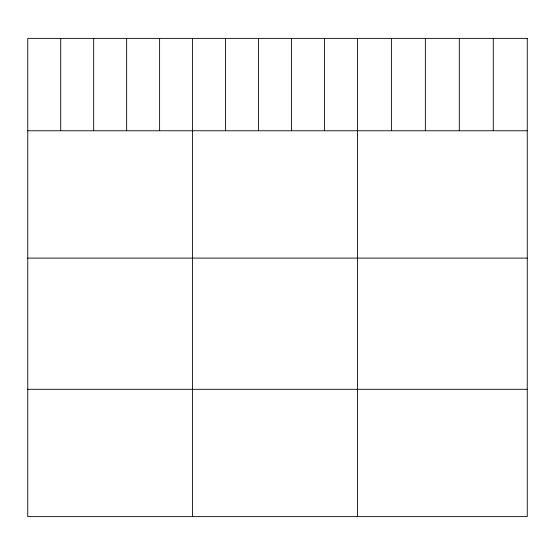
<?xml version="1.0" encoding="UTF-8"?>
<svg xmlns="http://www.w3.org/2000/svg" width="555" height="555" viewBox="0 0 555 555"><rect width="100%" height="100%" fill="white"/><g stroke="black" fill="none" stroke-linecap="round" stroke-linejoin="round"><path stroke-width="0.83" d="M27.75 130.765L527.25 130.765M27.75 258.096L527.25 258.096M27.75 389.291L527.25 389.291M493.284 38.378L493.284 130.765M459.318 38.378L459.318 130.765M425.352 38.378L425.352 130.765M391.386 38.378L391.386 130.765M357.42 38.378L357.42 516.622M324.453 38.378L324.453 130.765M291.486 38.378L291.486 130.765M258.519 38.378L258.519 130.765M225.552 38.378L225.552 130.765M192.585 38.378L192.585 516.622M159.618 38.378L159.618 130.765M126.651 38.378L126.651 130.765M93.684 38.378L93.684 130.765M60.717 38.378L60.717 130.765M527.25 38.378L27.75 38.378L27.75 516.622L527.25 516.622L527.25 38.378"/></g></svg>
